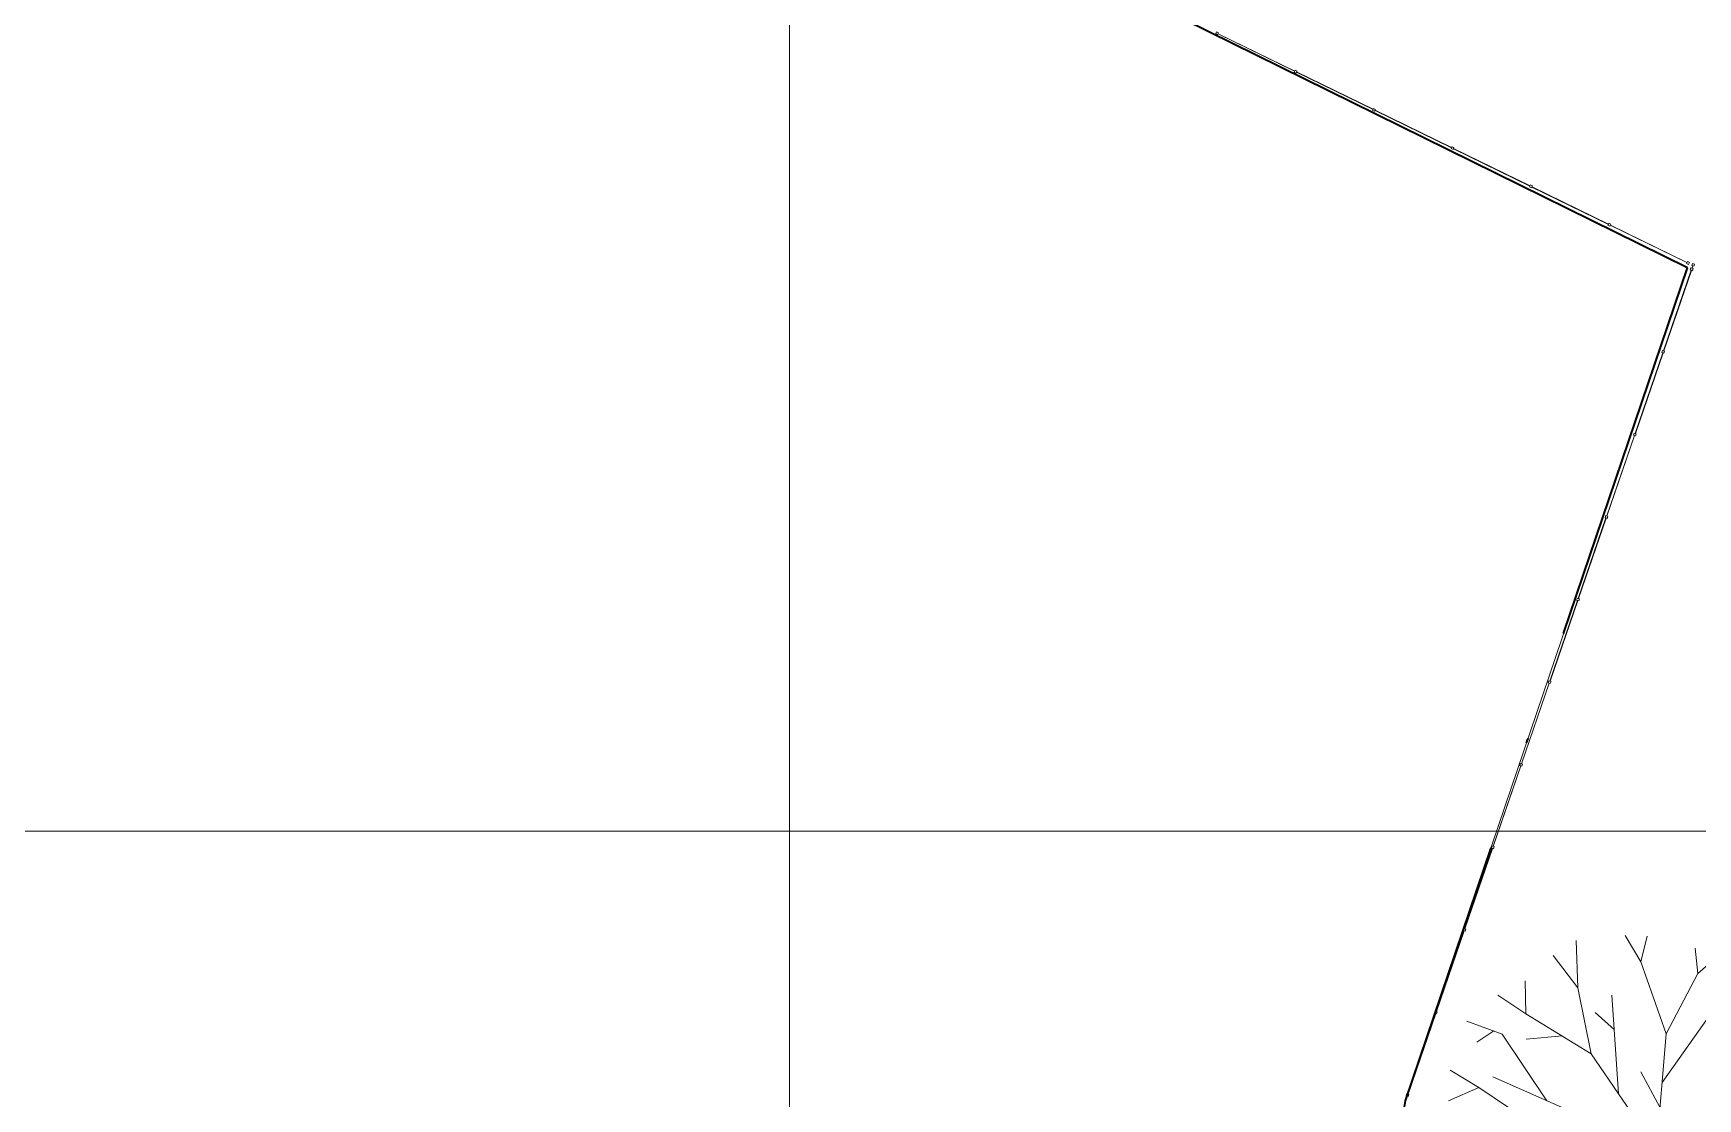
# Model space of a CAD drawing. Header units: metres. Extents: x -207 to 246, y -187 to 169.
# Drawn here: x 132.41 to 170.55, y -37.21 to -12.81 of the extents above; entities that cross this region are included whole.
import ezdxf

# ---------------------------------------------------------------- set-up
doc = ezdxf.new("R2010")
doc.units = ezdxf.units.M
doc.linetypes.add('IMPORT-IMPORT-LÍMITE2 _2_', pattern=[36.83, 6.35, -2.54, 0, -2.54, 25.4, 0, 0, 0])
for name, color, linetype, lineweight in [('A-GLAZ-CWMG', 7, 'Continuous', 9), ('arboles y arbustos', 7, 'Continuous', 9), ('C-TOPO', 7, 'Continuous', 9), ('grilla', 7, 'Continuous', 9), ('linea propiedad', 7, 'IMPORT-IMPORT-LÍMITE2 _2_', 35)]:
    doc.layers.add(name, color=color, linetype=linetype, lineweight=lineweight)
doc.layers.add('PR10-ARQ-PL-001-Emplazamiento-C-1_dwg', color=7, linetype='Continuous', lineweight=9, true_color=0x767676)

# ---------------------------------------------------------------- blocks, each defined once
blk = doc.blocks.new('PR10-ARQ-PL-001-Emplazamiento-C-1_dwg_Quad Corner Mullion - 50x50 mm-517351-PLANTA EMPLAZAMIENTO-674653-PLANTA SUPERFICIES')
at = {"layer": 'A-GLAZ-CWMG', "flags": 128}
blk.add_lwpolyline([(0.025, 0.025), (-0.025, 0.025), (-0.025, -0.025), (0.025, -0.025)], close=True, dxfattribs=at)
blk = doc.blocks.new('PR10-ARQ-PL-001-Emplazamiento-C-1_dwg_Quad Corner Mullion - 50x50 mm-517358-PLANTA EMPLAZAMIENTO-674658-PLANTA SUPERFICIES')
at = {"layer": 'A-GLAZ-CWMG', "flags": 128}
blk.add_lwpolyline([(0.025, 0.025), (0.025, -0.025), (-0.025, -0.025), (-0.025, 0.025)], close=True, dxfattribs=at)
blk = doc.blocks.new('PR10-ARQ-PL-001-Emplazamiento-C-1_dwg_Quad Corner Mullion - 50x50 mm-517354-PLANTA EMPLAZAMIENTO-674654-PLANTA SUPERFICIES')
at = {"layer": 'A-GLAZ-CWMG', "flags": 128}
blk.add_lwpolyline([(0.025, 0.025), (0.025, -0.025), (-0.025, -0.025), (-0.025, 0.025)], close=True, dxfattribs=at)
blk = doc.blocks.new('PR10-ARQ-PL-001-Emplazamiento-C-1_dwg_Circular Mullion - 5mm-517344-PLANTA EMPLAZAMIENTO-674655-PLANTA SUPERFICIES')
at = {"layer": 'A-GLAZ-CWMG', "flags": 128}
for points in [[(-84.442, 139.656), (-83.711, 141.464), (-83.713, 141.465), (-83.716, 141.466), (-84.446, 139.658), (-84.444, 139.657)], [(-84.444, 139.657), (-83.713, 141.465)]]:
    blk.add_lwpolyline(points, close=True, dxfattribs=at)
blk = doc.blocks.new('PR10-ARQ-PL-001-Emplazamiento-C-1_dwg_Circular Mullion - 5mm-529918-PLANTA EMPLAZAMIENTO-674676-PLANTA SUPERFICIES')
at = {"layer": 'A-GLAZ-CWMG', "flags": 128}
for points in [[(170.437, -18.133), (170.418, -18.187), (170.42, -18.188), (170.423, -18.189), (170.441, -18.135), (170.439, -18.134)], [(170.439, -18.134), (170.42, -18.188)]]:
    blk.add_lwpolyline(points, close=True, dxfattribs=at)
blk = doc.blocks.new('PR10-ARQ-PL-001-Emplazamiento-C-1_dwg_Rectangular Mullion - 50 x 50 mm-517346-PLANTA EMPLAZAMIENTO-674657-PLANTA SUPERFICIES')
at = {"layer": 'A-GLAZ-CWMG', "flags": 128}
blk.add_lwpolyline([(0.025, 0.025), (-0.025, 0.025), (-0.025, -0.025), (0.025, -0.025)], close=True, dxfattribs=at)
blk = doc.blocks.new('PR10-ARQ-PL-001-Emplazamiento-C-1_dwg_Rectangular Mullion - 50 x 50 mm-517357-PLANTA EMPLAZAMIENTO-674659-PLANTA SUPERFICIES')
at = {"layer": 'A-GLAZ-CWMG', "flags": 128}
blk.add_lwpolyline([(0.025, 0.025), (0.025, -0.025), (-0.025, -0.025), (-0.025, 0.025)], close=True, dxfattribs=at)
blk = doc.blocks.new('PR10-ARQ-PL-001-Emplazamiento-C-1_dwg_Quad Corner Mullion - 50x50 mm-517356-PLANTA EMPLAZAMIENTO-674660-PLANTA SUPERFICIES')
at = {"layer": 'A-GLAZ-CWMG', "flags": 128}
blk.add_lwpolyline([(0.025, 0.025), (-0.025, 0.025), (-0.025, -0.025), (0.025, -0.025)], close=True, dxfattribs=at)
blk = doc.blocks.new('PR10-ARQ-PL-001-Emplazamiento-C-1_dwg_PR10-ARQ-PL-001-Emplazamiento-WIP-A_dwg_arbolito2-671575-PLANTA EMPLAZAMIENTO-674710-PLANTA SUPERFICIES')
at = {"layer": 'arboles y arbustos'}
for p, q in [((79, 3660), (-283, 4264)), ((-1368, 3061), (-1929, 3801)), ((3531, 3446), (3194, 2410)), ((1704, 3199), (1704, 2495)), ((1878, 2746), (565, 895)), ((-3295, 2076), (-3678, 1817)), ((-2547, 1888), (-1721, 1960)), ((2336, 1620), (1807, 496)), ((-3637, 777), (-4331, 473)), ((76, 1135), (516, 326)), ((-1609, 271), (-2183, 115)), ((2821, 188), (1534, 261)), ((3068, -911), (4732, -361)), ((-3676, -555), (-4665, -988)), ((-3269, -458), (-3616, -929)), ((5457, -647), (4542, -746)), ((-2140, -787), (-2280, -1329)), ((-716, -1292), (-1676, -1292)), ((1739, -1838), (3454, -2164)), ((4413, -1655), (5341, -1707)), ((-4369, -2226), (-3610, -2120)), ((6, -2283), (211, -3139)), ((-2328, -2920), (-1527, -2458)), ((-2796, -3175), (-3300, -4141)), ((-2023, -3367), (-2208, -5117)), ((-482, -4668), (-87, -4026)), ((3034, -3854), (4001, -4335)), ((-1156, -4443), (-1342, -5303)), ((1114, -4886), (1071, -5652))]:
    blk.add_line(p, q, dxfattribs=at)
at = {"layer": 'arboles y arbustos', "flags": 128}
for points in [[(1385, 3388), (661, 2007), (79, 3660), (221, 4243)], [(-2560, 2465), (-1063, 1554), (-1368, 3061), (-1401, 4150)], [(1322, 3974), (1385, 3388), (1728, 3690)], [(2623, 4059), (1878, 2746), (3390, 3652)], [(-3197, 2891), (-2560, 2465), (-2576, 3223)], [(-589, 2897), (-531, 2106), (-968, 2495)], [(4172, 1505), (2480, 1049), (3194, 2410), (3940, 2964)], [(-3908, 2302), (-3099, 2004), (-2078, 473)], [(-1063, 1554), (-433, 633), (-531, 2106)], [(2480, 1049), (433, -633), (661, 2007)], [(4449, 1960), (3842, 1426), (4838, 1183)], [(-4583, -358), (-3676, -555), (-2181, -197), (-3637, 777), (-4292, 1176)], [(-2181, -197), (433, -633), (-3312, 1026)], [(5254, 901), (4577, 540), (5249, 185)], [(-1866, -1951), (433, -633), (-433, 633)], [(4577, 540), (3067, -348), (433, -633), (2646, -2675)], [(-1080, -381), (-3199, -1193), (-4453, -2432)], [(3067, -348), (4539, -791), (5502, -1281)], [(-230, -3198), (433, -633), (1795, -2906)], [(997, -2297), (433, -633), (3068, -911), (4413, -1655), (5264, -2335)], [(-898, -1396), (-2023, -3367), (-2901, -4596)], [(-3623, -3597), (-2796, -3175), (-1866, -1951), (-3610, -2120), (-3954, -2795)], [(757, -2895), (997, -2297), (1284, -3142)], [(1996, -4647), (1795, -2906), (3034, -3854), (3507, -4643)], [(4224, -2938), (2646, -2675), (3965, -3695)], [(-1963, -5161), (-1156, -4443), (-230, -3198), (68, -4925)], [(2305, -4291), (1284, -3142), (1114, -4886), (1710, -5354)], [(2561, -5184), (2305, -4291), (3157, -4971)]]:
    blk.add_lwpolyline(points, dxfattribs=at)
blk = doc.blocks.new('PR10-ARQ-PL-001-Emplazamiento-C-1_dwg-674643-PLANTA SUPERFICIES')
at = {"layer": 'C-TOPO', "flags": 128}
for points in [[(154.707, -10.483), (161.7, -13.929), (163.08, -14.609), (163.458, -14.796), (164.154, -15.139), (164.418, -15.269), (165.628, -15.865), (165.808, -15.954), (165.953, -16.025), (167.682, -16.877), (168.947, -17.501), (169.837, -17.94), (170.315, -18.175), (170.265, -18.323), (169.963, -19.216), (169.677, -20.06), (169.597, -20.297), (169.477, -20.651), (169.07, -21.851), (168.32, -24.065), (165.546, -32.255), (165.078, -33.635), (164.75, -34.603), (163.982, -36.871), (163.851, -37.257)], [(163.851, -37.257), (163.982, -36.871), (164.75, -34.603), (165.078, -33.635), (165.546, -32.255), (168.32, -24.065), (169.07, -21.851), (169.477, -20.651), (169.597, -20.297), (169.677, -20.06), (169.963, -19.216), (170.265, -18.323), (170.315, -18.175), (169.837, -17.94), (168.947, -17.501), (167.682, -16.877), (165.953, -16.025), (165.808, -15.954), (165.628, -15.865), (164.418, -15.269), (164.154, -15.139), (163.458, -14.796), (163.08, -14.609), (161.7, -13.929), (154.707, -10.483)]]:
    blk.add_lwpolyline(points, dxfattribs=at)
at = {"layer": 'grilla'}
for p, q in [((149.742, 166.258), (149.742, -186.737)), ((-207.182, -31.082), (240.531, -31.082))]:
    blk.add_line(p, q, dxfattribs=at)
at = {"layer": 'linea propiedad', "flags": 128}
blk.add_lwpolyline([(-54.042, -143.793), (-38.598, -151.641), (-10.751, -156.968), (44.566, -149.053), (79.439, -137.61), (80.625, -135.045), (148.868, -121.367), (151.509, -116.902), (163.851, -37.257), (170.315, -18.175), (141.974, -4.208)], dxfattribs=at)
at = {"extrusion": (0, 0, -1)}
for name, p, rotation in [('PR10-ARQ-PL-001-Emplazamiento-C-1_dwg_Rectangular Mullion - 50 x 50 mm-517346-PLANTA EMPLAZAMIENTO-674657-PLANTA SUPERFICIES', (-159.539, -12.808), 26.00000000000013), ('PR10-ARQ-PL-001-Emplazamiento-C-1_dwg_Rectangular Mullion - 50 x 50 mm-517357-PLANTA EMPLAZAMIENTO-674659-PLANTA SUPERFICIES', (-159.539, -12.808), 26.00000000000013), ('PR10-ARQ-PL-001-Emplazamiento-C-1_dwg_Rectangular Mullion - 50 x 50 mm-517346-PLANTA EMPLAZAMIENTO-674657-PLANTA SUPERFICIES', (-161.337, -13.685), 26.00000000000013), ('PR10-ARQ-PL-001-Emplazamiento-C-1_dwg_Rectangular Mullion - 50 x 50 mm-517357-PLANTA EMPLAZAMIENTO-674659-PLANTA SUPERFICIES', (-161.337, -13.685), 26.00000000000013), ('PR10-ARQ-PL-001-Emplazamiento-C-1_dwg_Rectangular Mullion - 50 x 50 mm-517346-PLANTA EMPLAZAMIENTO-674657-PLANTA SUPERFICIES', (-163.135, -14.561), 26.00000000000013), ('PR10-ARQ-PL-001-Emplazamiento-C-1_dwg_Rectangular Mullion - 50 x 50 mm-517357-PLANTA EMPLAZAMIENTO-674659-PLANTA SUPERFICIES', (-163.135, -14.561), 26.00000000000013), ('PR10-ARQ-PL-001-Emplazamiento-C-1_dwg_Rectangular Mullion - 50 x 50 mm-517346-PLANTA EMPLAZAMIENTO-674657-PLANTA SUPERFICIES', (-164.932, -15.438), 26.00000000000013), ('PR10-ARQ-PL-001-Emplazamiento-C-1_dwg_Rectangular Mullion - 50 x 50 mm-517357-PLANTA EMPLAZAMIENTO-674659-PLANTA SUPERFICIES', (-164.932, -15.438), 26.00000000000013), ('PR10-ARQ-PL-001-Emplazamiento-C-1_dwg_Rectangular Mullion - 50 x 50 mm-517346-PLANTA EMPLAZAMIENTO-674657-PLANTA SUPERFICIES', (-166.73, -16.315), 26.00000000000013), ('PR10-ARQ-PL-001-Emplazamiento-C-1_dwg_Rectangular Mullion - 50 x 50 mm-517357-PLANTA EMPLAZAMIENTO-674659-PLANTA SUPERFICIES', (-166.73, -16.315), 26.00000000000013), ('PR10-ARQ-PL-001-Emplazamiento-C-1_dwg_Rectangular Mullion - 50 x 50 mm-517346-PLANTA EMPLAZAMIENTO-674657-PLANTA SUPERFICIES', (-168.527, -17.192), 26.00000000000013), ('PR10-ARQ-PL-001-Emplazamiento-C-1_dwg_Rectangular Mullion - 50 x 50 mm-517357-PLANTA EMPLAZAMIENTO-674659-PLANTA SUPERFICIES', (-168.527, -17.192), 26.00000000000013), ('PR10-ARQ-PL-001-Emplazamiento-C-1_dwg_Rectangular Mullion - 50 x 50 mm-517346-PLANTA EMPLAZAMIENTO-674657-PLANTA SUPERFICIES', (-170.412, -18.212), 109), ('PR10-ARQ-PL-001-Emplazamiento-C-1_dwg_Rectangular Mullion - 50 x 50 mm-517357-PLANTA EMPLAZAMIENTO-674659-PLANTA SUPERFICIES', (-170.412, -18.212), 109), ('PR10-ARQ-PL-001-Emplazamiento-C-1_dwg_Quad Corner Mullion - 50x50 mm-517351-PLANTA EMPLAZAMIENTO-674653-PLANTA SUPERFICIES', (-170.447, -18.11), 109), ('PR10-ARQ-PL-001-Emplazamiento-C-1_dwg_Quad Corner Mullion - 50x50 mm-517358-PLANTA EMPLAZAMIENTO-674658-PLANTA SUPERFICIES', (-170.447, -18.11), 109), ('PR10-ARQ-PL-001-Emplazamiento-C-1_dwg_Rectangular Mullion - 50 x 50 mm-517346-PLANTA EMPLAZAMIENTO-674657-PLANTA SUPERFICIES', (-169.761, -20.103), 109), ('PR10-ARQ-PL-001-Emplazamiento-C-1_dwg_Rectangular Mullion - 50 x 50 mm-517357-PLANTA EMPLAZAMIENTO-674659-PLANTA SUPERFICIES', (-169.761, -20.103), 109), ('PR10-ARQ-PL-001-Emplazamiento-C-1_dwg_Rectangular Mullion - 50 x 50 mm-517346-PLANTA EMPLAZAMIENTO-674657-PLANTA SUPERFICIES', (-169.11, -21.994), 109), ('PR10-ARQ-PL-001-Emplazamiento-C-1_dwg_Rectangular Mullion - 50 x 50 mm-517357-PLANTA EMPLAZAMIENTO-674659-PLANTA SUPERFICIES', (-169.11, -21.994), 109), ('PR10-ARQ-PL-001-Emplazamiento-C-1_dwg_Rectangular Mullion - 50 x 50 mm-517346-PLANTA EMPLAZAMIENTO-674657-PLANTA SUPERFICIES', (-168.459, -23.885), 109), ('PR10-ARQ-PL-001-Emplazamiento-C-1_dwg_Rectangular Mullion - 50 x 50 mm-517357-PLANTA EMPLAZAMIENTO-674659-PLANTA SUPERFICIES', (-168.459, -23.885), 109), ('PR10-ARQ-PL-001-Emplazamiento-C-1_dwg_Rectangular Mullion - 50 x 50 mm-517346-PLANTA EMPLAZAMIENTO-674657-PLANTA SUPERFICIES', (-167.808, -25.776), 109), ('PR10-ARQ-PL-001-Emplazamiento-C-1_dwg_Rectangular Mullion - 50 x 50 mm-517357-PLANTA EMPLAZAMIENTO-674659-PLANTA SUPERFICIES', (-167.808, -25.776), 109), ('PR10-ARQ-PL-001-Emplazamiento-C-1_dwg_Rectangular Mullion - 50 x 50 mm-517346-PLANTA EMPLAZAMIENTO-674657-PLANTA SUPERFICIES', (-167.157, -27.667), 109), ('PR10-ARQ-PL-001-Emplazamiento-C-1_dwg_Rectangular Mullion - 50 x 50 mm-517357-PLANTA EMPLAZAMIENTO-674659-PLANTA SUPERFICIES', (-167.157, -27.667), 109), ('PR10-ARQ-PL-001-Emplazamiento-C-1_dwg_Rectangular Mullion - 50 x 50 mm-517346-PLANTA EMPLAZAMIENTO-674657-PLANTA SUPERFICIES', (-166.505, -29.558), 109), ('PR10-ARQ-PL-001-Emplazamiento-C-1_dwg_Rectangular Mullion - 50 x 50 mm-517357-PLANTA EMPLAZAMIENTO-674659-PLANTA SUPERFICIES', (-166.505, -29.558), 109), ('PR10-ARQ-PL-001-Emplazamiento-C-1_dwg_Rectangular Mullion - 50 x 50 mm-517346-PLANTA EMPLAZAMIENTO-674657-PLANTA SUPERFICIES', (-165.854, -31.449), 109), ('PR10-ARQ-PL-001-Emplazamiento-C-1_dwg_Rectangular Mullion - 50 x 50 mm-517357-PLANTA EMPLAZAMIENTO-674659-PLANTA SUPERFICIES', (-165.854, -31.449), 109), ('PR10-ARQ-PL-001-Emplazamiento-C-1_dwg_Rectangular Mullion - 50 x 50 mm-517346-PLANTA EMPLAZAMIENTO-674657-PLANTA SUPERFICIES', (-165.203, -33.34), 109), ('PR10-ARQ-PL-001-Emplazamiento-C-1_dwg_Rectangular Mullion - 50 x 50 mm-517357-PLANTA EMPLAZAMIENTO-674659-PLANTA SUPERFICIES', (-165.203, -33.34), 109), ('PR10-ARQ-PL-001-Emplazamiento-C-1_dwg_Rectangular Mullion - 50 x 50 mm-517346-PLANTA EMPLAZAMIENTO-674657-PLANTA SUPERFICIES', (-164.552, -35.231), 109), ('PR10-ARQ-PL-001-Emplazamiento-C-1_dwg_Rectangular Mullion - 50 x 50 mm-517357-PLANTA EMPLAZAMIENTO-674659-PLANTA SUPERFICIES', (-164.552, -35.231), 109)]:
    blk.add_blockref(name, p, dxfattribs=dict(at, rotation=rotation))
for name, p, rotation in [('PR10-ARQ-PL-001-Emplazamiento-C-1_dwg_Circular Mullion - 5mm-517344-PLANTA EMPLAZAMIENTO-674655-PLANTA SUPERFICIES', (14.354, -87.315), 265.9999999999999), ('PR10-ARQ-PL-001-Emplazamiento-C-1_dwg_Circular Mullion - 5mm-517344-PLANTA EMPLAZAMIENTO-674655-PLANTA SUPERFICIES', (14.354, -87.315), 265.9999999999999), ('PR10-ARQ-PL-001-Emplazamiento-C-1_dwg_Circular Mullion - 5mm-517344-PLANTA EMPLAZAMIENTO-674655-PLANTA SUPERFICIES', (14.354, -87.315), 265.9999999999999), ('PR10-ARQ-PL-001-Emplazamiento-C-1_dwg_Circular Mullion - 5mm-517344-PLANTA EMPLAZAMIENTO-674655-PLANTA SUPERFICIES', (16.152, -88.192), 265.9999999999999), ('PR10-ARQ-PL-001-Emplazamiento-C-1_dwg_Circular Mullion - 5mm-517344-PLANTA EMPLAZAMIENTO-674655-PLANTA SUPERFICIES', (16.152, -88.192), 265.9999999999999), ('PR10-ARQ-PL-001-Emplazamiento-C-1_dwg_Circular Mullion - 5mm-517344-PLANTA EMPLAZAMIENTO-674655-PLANTA SUPERFICIES', (16.152, -88.192), 265.9999999999999), ('PR10-ARQ-PL-001-Emplazamiento-C-1_dwg_Circular Mullion - 5mm-517344-PLANTA EMPLAZAMIENTO-674655-PLANTA SUPERFICIES', (17.95, -89.068), 265.9999999999998), ('PR10-ARQ-PL-001-Emplazamiento-C-1_dwg_Circular Mullion - 5mm-517344-PLANTA EMPLAZAMIENTO-674655-PLANTA SUPERFICIES', (17.95, -89.068), 265.9999999999998), ('PR10-ARQ-PL-001-Emplazamiento-C-1_dwg_Circular Mullion - 5mm-517344-PLANTA EMPLAZAMIENTO-674655-PLANTA SUPERFICIES', (17.95, -89.068), 265.9999999999998), ('PR10-ARQ-PL-001-Emplazamiento-C-1_dwg_Circular Mullion - 5mm-517344-PLANTA EMPLAZAMIENTO-674655-PLANTA SUPERFICIES', (19.747, -89.945), 265.9999999999999), ('PR10-ARQ-PL-001-Emplazamiento-C-1_dwg_Circular Mullion - 5mm-517344-PLANTA EMPLAZAMIENTO-674655-PLANTA SUPERFICIES', (19.747, -89.945), 265.9999999999999), ('PR10-ARQ-PL-001-Emplazamiento-C-1_dwg_Circular Mullion - 5mm-517344-PLANTA EMPLAZAMIENTO-674655-PLANTA SUPERFICIES', (19.747, -89.945), 265.9999999999999), ('PR10-ARQ-PL-001-Emplazamiento-C-1_dwg_Circular Mullion - 5mm-517344-PLANTA EMPLAZAMIENTO-674655-PLANTA SUPERFICIES', (21.545, -90.822), 265.9999999999998), ('PR10-ARQ-PL-001-Emplazamiento-C-1_dwg_Circular Mullion - 5mm-517344-PLANTA EMPLAZAMIENTO-674655-PLANTA SUPERFICIES', (21.545, -90.822), 265.9999999999998), ('PR10-ARQ-PL-001-Emplazamiento-C-1_dwg_Circular Mullion - 5mm-517344-PLANTA EMPLAZAMIENTO-674655-PLANTA SUPERFICIES', (21.545, -90.822), 265.9999999999999), ('PR10-ARQ-PL-001-Emplazamiento-C-1_dwg_Circular Mullion - 5mm-517344-PLANTA EMPLAZAMIENTO-674655-PLANTA SUPERFICIES', (23.342, -91.699), 265.9999999999999), ('PR10-ARQ-PL-001-Emplazamiento-C-1_dwg_Circular Mullion - 5mm-517344-PLANTA EMPLAZAMIENTO-674655-PLANTA SUPERFICIES', (23.342, -91.699), 265.9999999999999), ('PR10-ARQ-PL-001-Emplazamiento-C-1_dwg_Circular Mullion - 5mm-517344-PLANTA EMPLAZAMIENTO-674655-PLANTA SUPERFICIES', (23.342, -91.699), 265.9999999999998), ('PR10-ARQ-PL-001-Emplazamiento-C-1_dwg_Circular Mullion - 5mm-517344-PLANTA EMPLAZAMIENTO-674655-PLANTA SUPERFICIES', (78.767, 116.811), 183.0000000000002), ('PR10-ARQ-PL-001-Emplazamiento-C-1_dwg_Circular Mullion - 5mm-517344-PLANTA EMPLAZAMIENTO-674655-PLANTA SUPERFICIES', (78.767, 116.811), 183.0000000000002), ('PR10-ARQ-PL-001-Emplazamiento-C-1_dwg_Circular Mullion - 5mm-517344-PLANTA EMPLAZAMIENTO-674655-PLANTA SUPERFICIES', (78.767, 116.811), 183.0000000000002), ('PR10-ARQ-PL-001-Emplazamiento-C-1_dwg_Quad Corner Mullion - 50x50 mm-517354-PLANTA EMPLAZAMIENTO-674654-PLANTA SUPERFICIES', (170.325, -18.068), 333.9999999999999), ('PR10-ARQ-PL-001-Emplazamiento-C-1_dwg_Quad Corner Mullion - 50x50 mm-517356-PLANTA EMPLAZAMIENTO-674660-PLANTA SUPERFICIES', (170.325, -18.068), 333.9999999999999), ('PR10-ARQ-PL-001-Emplazamiento-C-1_dwg_Circular Mullion - 5mm-517344-PLANTA EMPLAZAMIENTO-674655-PLANTA SUPERFICIES', (78.116, 114.92), 183.0000000000002), ('PR10-ARQ-PL-001-Emplazamiento-C-1_dwg_Circular Mullion - 5mm-517344-PLANTA EMPLAZAMIENTO-674655-PLANTA SUPERFICIES', (78.116, 114.92), 183.0000000000002), ('PR10-ARQ-PL-001-Emplazamiento-C-1_dwg_Circular Mullion - 5mm-517344-PLANTA EMPLAZAMIENTO-674655-PLANTA SUPERFICIES', (78.116, 114.92), 183.0000000000002), ('PR10-ARQ-PL-001-Emplazamiento-C-1_dwg_Circular Mullion - 5mm-517344-PLANTA EMPLAZAMIENTO-674655-PLANTA SUPERFICIES', (77.465, 113.029), 182.9999999999993), ('PR10-ARQ-PL-001-Emplazamiento-C-1_dwg_Circular Mullion - 5mm-517344-PLANTA EMPLAZAMIENTO-674655-PLANTA SUPERFICIES', (77.465, 113.029), 182.9999999999993), ('PR10-ARQ-PL-001-Emplazamiento-C-1_dwg_Circular Mullion - 5mm-517344-PLANTA EMPLAZAMIENTO-674655-PLANTA SUPERFICIES', (77.465, 113.029), 182.9999999999993), ('PR10-ARQ-PL-001-Emplazamiento-C-1_dwg_Circular Mullion - 5mm-517344-PLANTA EMPLAZAMIENTO-674655-PLANTA SUPERFICIES', (76.813, 111.138), 183.0000000000002), ('PR10-ARQ-PL-001-Emplazamiento-C-1_dwg_Circular Mullion - 5mm-517344-PLANTA EMPLAZAMIENTO-674655-PLANTA SUPERFICIES', (76.813, 111.138), 183.0000000000002), ('PR10-ARQ-PL-001-Emplazamiento-C-1_dwg_Circular Mullion - 5mm-517344-PLANTA EMPLAZAMIENTO-674655-PLANTA SUPERFICIES', (76.813, 111.138), 183.0000000000002), ('PR10-ARQ-PL-001-Emplazamiento-C-1_dwg_Circular Mullion - 5mm-517344-PLANTA EMPLAZAMIENTO-674655-PLANTA SUPERFICIES', (76.162, 109.247), 182.9999999999993), ('PR10-ARQ-PL-001-Emplazamiento-C-1_dwg_Circular Mullion - 5mm-517344-PLANTA EMPLAZAMIENTO-674655-PLANTA SUPERFICIES', (76.162, 109.247), 182.9999999999993), ('PR10-ARQ-PL-001-Emplazamiento-C-1_dwg_Circular Mullion - 5mm-517344-PLANTA EMPLAZAMIENTO-674655-PLANTA SUPERFICIES', (76.162, 109.247), 182.9999999999993), ('PR10-ARQ-PL-001-Emplazamiento-C-1_dwg_Circular Mullion - 5mm-517344-PLANTA EMPLAZAMIENTO-674655-PLANTA SUPERFICIES', (75.511, 107.355), 183.0000000000002), ('PR10-ARQ-PL-001-Emplazamiento-C-1_dwg_Circular Mullion - 5mm-517344-PLANTA EMPLAZAMIENTO-674655-PLANTA SUPERFICIES', (75.511, 107.355), 183.0000000000002), ('PR10-ARQ-PL-001-Emplazamiento-C-1_dwg_Circular Mullion - 5mm-517344-PLANTA EMPLAZAMIENTO-674655-PLANTA SUPERFICIES', (75.511, 107.355), 183.0000000000002), ('PR10-ARQ-PL-001-Emplazamiento-C-1_dwg_Circular Mullion - 5mm-517344-PLANTA EMPLAZAMIENTO-674655-PLANTA SUPERFICIES', (74.86, 105.464), 182.9999999999994), ('PR10-ARQ-PL-001-Emplazamiento-C-1_dwg_Circular Mullion - 5mm-517344-PLANTA EMPLAZAMIENTO-674655-PLANTA SUPERFICIES', (74.86, 105.464), 182.9999999999994), ('PR10-ARQ-PL-001-Emplazamiento-C-1_dwg_Circular Mullion - 5mm-517344-PLANTA EMPLAZAMIENTO-674655-PLANTA SUPERFICIES', (74.86, 105.464), 182.9999999999994), ('PR10-ARQ-PL-001-Emplazamiento-C-1_dwg_Circular Mullion - 5mm-517344-PLANTA EMPLAZAMIENTO-674655-PLANTA SUPERFICIES', (74.209, 103.573), 183.0000000000002), ('PR10-ARQ-PL-001-Emplazamiento-C-1_dwg_Circular Mullion - 5mm-517344-PLANTA EMPLAZAMIENTO-674655-PLANTA SUPERFICIES', (74.209, 103.573), 183.0000000000002), ('PR10-ARQ-PL-001-Emplazamiento-C-1_dwg_Circular Mullion - 5mm-517344-PLANTA EMPLAZAMIENTO-674655-PLANTA SUPERFICIES', (74.209, 103.573), 183.0000000000002), ('PR10-ARQ-PL-001-Emplazamiento-C-1_dwg_Circular Mullion - 5mm-517344-PLANTA EMPLAZAMIENTO-674655-PLANTA SUPERFICIES', (73.558, 101.682), 182.9999999999993), ('PR10-ARQ-PL-001-Emplazamiento-C-1_dwg_Circular Mullion - 5mm-517344-PLANTA EMPLAZAMIENTO-674655-PLANTA SUPERFICIES', (73.558, 101.682), 182.9999999999993), ('PR10-ARQ-PL-001-Emplazamiento-C-1_dwg_Circular Mullion - 5mm-517344-PLANTA EMPLAZAMIENTO-674655-PLANTA SUPERFICIES', (73.558, 101.682), 182.9999999999993), ('PR10-ARQ-PL-001-Emplazamiento-C-1_dwg_Circular Mullion - 5mm-517344-PLANTA EMPLAZAMIENTO-674655-PLANTA SUPERFICIES', (72.907, 99.791), 182.9999999999999), ('PR10-ARQ-PL-001-Emplazamiento-C-1_dwg_Circular Mullion - 5mm-517344-PLANTA EMPLAZAMIENTO-674655-PLANTA SUPERFICIES', (72.907, 99.791), 182.9999999999999), ('PR10-ARQ-PL-001-Emplazamiento-C-1_dwg_Circular Mullion - 5mm-517344-PLANTA EMPLAZAMIENTO-674655-PLANTA SUPERFICIES', (72.907, 99.791), 182.9999999999999), ('PR10-ARQ-PL-001-Emplazamiento-C-1_dwg_Quad Corner Mullion - 50x50 mm-517354-PLANTA EMPLAZAMIENTO-674654-PLANTA SUPERFICIES', (163.901, -37.122), 250.9999999999999), ('PR10-ARQ-PL-001-Emplazamiento-C-1_dwg_Quad Corner Mullion - 50x50 mm-517356-PLANTA EMPLAZAMIENTO-674660-PLANTA SUPERFICIES', (163.901, -37.122), 250.9999999999999)]:
    blk.add_blockref(name, p, dxfattribs=dict(rotation=rotation))
blk.add_blockref('PR10-ARQ-PL-001-Emplazamiento-C-1_dwg_Circular Mullion - 5mm-529918-PLANTA EMPLAZAMIENTO-674676-PLANTA SUPERFICIES', (0, 0))
blk.add_blockref('PR10-ARQ-PL-001-Emplazamiento-C-1_dwg_Circular Mullion - 5mm-529918-PLANTA EMPLAZAMIENTO-674676-PLANTA SUPERFICIES', (0, 0))
blk.add_blockref('PR10-ARQ-PL-001-Emplazamiento-C-1_dwg_Circular Mullion - 5mm-529918-PLANTA EMPLAZAMIENTO-674676-PLANTA SUPERFICIES', (0, 0))
at = {"xscale": 0.001, "yscale": 0.001, "zscale": 0.001}
blk.add_blockref('PR10-ARQ-PL-001-Emplazamiento-C-1_dwg_PR10-ARQ-PL-001-Emplazamiento-WIP-A_dwg_arbolito2-671575-PLANTA EMPLAZAMIENTO-674710-PLANTA SUPERFICIES', (169.17, -37.729), dxfattribs=at)
blk = doc.blocks.new('Quad Corner Mullion - 50x50 mm-517351-PLANTA SUPERFICIES')
at = {"layer": 'A-GLAZ-CWMG'}
for p, q in [((0.025, 0.025), (-0.025, 0.025)), ((-0.025, 0.025), (-0.025, -0.025)), ((0.025, -0.025), (0.025, 0.025)), ((-0.025, -0.025), (0.025, -0.025))]:
    blk.add_line(p, q, dxfattribs=at)
blk = doc.blocks.new('Quad Corner Mullion - 50x50 mm-517358-PLANTA SUPERFICIES')
at = {"layer": 'A-GLAZ-CWMG'}
for p, q in [((-0.025, -0.025), (-0.025, 0.025)), ((-0.025, 0.025), (0.025, 0.025)), ((0.025, 0.025), (0.025, -0.025)), ((0.025, -0.025), (-0.025, -0.025))]:
    blk.add_line(p, q, dxfattribs=at)
blk = doc.blocks.new('Quad Corner Mullion - 50x50 mm-517354-PLANTA SUPERFICIES')
at = {"layer": 'A-GLAZ-CWMG'}
for p, q in [((-0.025, -0.025), (-0.025, 0.025)), ((-0.025, 0.025), (0.025, 0.025)), ((0.025, 0.025), (0.025, -0.025)), ((0.025, -0.025), (-0.025, -0.025))]:
    blk.add_line(p, q, dxfattribs=at)
blk = doc.blocks.new('Circular Mullion - 5mm-517344-PLANTA SUPERFICIES')
at = {"layer": 'A-GLAZ-CWMG'}
for p, q in [((-83.716, 141.466), (-84.446, 139.658)), ((-84.444, 139.657), (-83.713, 141.465)), ((-83.713, 141.465), (-84.444, 139.657)), ((-84.442, 139.656), (-83.711, 141.464)), ((-83.713, 141.465), (-83.716, 141.466)), ((-83.711, 141.464), (-83.713, 141.465)), ((-84.446, 139.658), (-84.444, 139.657)), ((-84.444, 139.657), (-84.442, 139.656))]:
    blk.add_line(p, q, dxfattribs=at)
blk = doc.blocks.new('Circular Mullion - 5mm-529918-PLANTA SUPERFICIES')
at = {"layer": 'A-GLAZ-CWMG'}
for p, q in [((170.437, -18.133), (170.418, -18.187)), ((170.418, -18.187), (170.42, -18.188)), ((170.439, -18.134), (170.42, -18.188)), ((170.42, -18.188), (170.439, -18.134)), ((170.42, -18.188), (170.423, -18.189)), ((170.423, -18.189), (170.441, -18.135)), ((170.439, -18.134), (170.437, -18.133)), ((170.441, -18.135), (170.439, -18.134))]:
    blk.add_line(p, q, dxfattribs=at)
blk = doc.blocks.new('Rectangular Mullion - 50 x 50 mm-517346-PLANTA SUPERFICIES')
at = {"layer": 'A-GLAZ-CWMG'}
for p, q in [((0.025, 0.025), (-0.025, 0.025)), ((-0.025, 0.025), (-0.025, -0.025)), ((0.025, -0.025), (0.025, 0.025)), ((-0.025, -0.025), (0.025, -0.025))]:
    blk.add_line(p, q, dxfattribs=at)
blk = doc.blocks.new('Rectangular Mullion - 50 x 50 mm-517357-PLANTA SUPERFICIES')
at = {"layer": 'A-GLAZ-CWMG'}
for p, q in [((-0.025, -0.025), (-0.025, 0.025)), ((-0.025, 0.025), (0.025, 0.025)), ((0.025, 0.025), (0.025, -0.025)), ((0.025, -0.025), (-0.025, -0.025))]:
    blk.add_line(p, q, dxfattribs=at)
blk = doc.blocks.new('Quad Corner Mullion - 50x50 mm-517356-PLANTA SUPERFICIES')
at = {"layer": 'A-GLAZ-CWMG'}
for p, q in [((0.025, 0.025), (-0.025, 0.025)), ((-0.025, 0.025), (-0.025, -0.025)), ((0.025, -0.025), (0.025, 0.025)), ((-0.025, -0.025), (0.025, -0.025))]:
    blk.add_line(p, q, dxfattribs=at)

msp = doc.modelspace()

# ---------------------------------------------------------------- linework, layer by layer
at = {"layer": 'C-TOPO'}
for p, q in [((154.707, -10.483), (161.7, -13.929)), ((161.7, -13.929), (154.707, -10.483)), ((161.7, -13.929), (163.08, -14.609)), ((163.08, -14.609), (161.7, -13.929)), ((163.08, -14.609), (163.458, -14.796)), ((163.458, -14.796), (163.08, -14.609)), ((163.458, -14.796), (164.154, -15.139)), ((164.154, -15.139), (163.458, -14.796)), ((164.154, -15.139), (164.418, -15.269)), ((164.418, -15.269), (164.154, -15.139)), ((164.418, -15.269), (165.628, -15.865)), ((165.628, -15.865), (164.418, -15.269)), ((165.628, -15.865), (165.808, -15.954)), ((165.808, -15.954), (165.628, -15.865)), ((165.808, -15.954), (165.953, -16.025)), ((165.953, -16.025), (165.808, -15.954)), ((165.953, -16.025), (167.682, -16.877)), ((167.682, -16.877), (165.953, -16.025)), ((167.682, -16.877), (168.947, -17.501)), ((168.947, -17.501), (167.682, -16.877)), ((168.947, -17.501), (169.837, -17.94)), ((169.837, -17.94), (168.947, -17.501)), ((169.837, -17.94), (170.315, -18.175)), ((170.315, -18.175), (169.837, -17.94)), ((170.315, -18.175), (170.265, -18.323)), ((170.265, -18.323), (170.315, -18.175)), ((170.265, -18.323), (169.963, -19.216)), ((169.963, -19.216), (170.265, -18.323)), ((169.963, -19.216), (169.677, -20.06)), ((169.677, -20.06), (169.963, -19.216)), ((169.677, -20.06), (169.597, -20.297)), ((169.597, -20.297), (169.677, -20.06)), ((169.597, -20.297), (169.477, -20.651)), ((169.477, -20.651), (169.597, -20.297)), ((169.477, -20.651), (169.07, -21.851)), ((169.07, -21.851), (169.477, -20.651)), ((169.07, -21.851), (168.32, -24.065)), ((168.32, -24.065), (169.07, -21.851)), ((168.32, -24.065), (165.546, -32.255)), ((165.546, -32.255), (168.32, -24.065)), ((165.546, -32.255), (165.078, -33.635)), ((165.078, -33.635), (165.546, -32.255)), ((165.078, -33.635), (164.75, -34.603)), ((164.75, -34.603), (165.078, -33.635)), ((164.75, -34.603), (163.982, -36.871)), ((163.982, -36.871), (164.75, -34.603)), ((163.982, -36.871), (163.851, -37.257)), ((163.851, -37.257), (163.982, -36.871))]:
    msp.add_line(p, q, dxfattribs=at)

# ---------------------------------------------------------------- block references
at = {"layer": 'A-GLAZ-CWMG', "extrusion": (0, 0, -1)}
for name, p, rotation in [('Rectangular Mullion - 50 x 50 mm-517346-PLANTA SUPERFICIES', (-159.539, -12.808), 26.00000000000013), ('Rectangular Mullion - 50 x 50 mm-517357-PLANTA SUPERFICIES', (-159.539, -12.808), 26.00000000000013), ('Rectangular Mullion - 50 x 50 mm-517346-PLANTA SUPERFICIES', (-161.337, -13.685), 26.00000000000013), ('Rectangular Mullion - 50 x 50 mm-517357-PLANTA SUPERFICIES', (-161.337, -13.685), 26.00000000000013), ('Rectangular Mullion - 50 x 50 mm-517346-PLANTA SUPERFICIES', (-163.135, -14.561), 26.00000000000013), ('Rectangular Mullion - 50 x 50 mm-517357-PLANTA SUPERFICIES', (-163.135, -14.561), 26.00000000000013), ('Rectangular Mullion - 50 x 50 mm-517346-PLANTA SUPERFICIES', (-164.932, -15.438), 26.00000000000013), ('Rectangular Mullion - 50 x 50 mm-517357-PLANTA SUPERFICIES', (-164.932, -15.438), 26.00000000000013), ('Rectangular Mullion - 50 x 50 mm-517346-PLANTA SUPERFICIES', (-166.73, -16.315), 26.00000000000013), ('Rectangular Mullion - 50 x 50 mm-517357-PLANTA SUPERFICIES', (-166.73, -16.315), 26.00000000000013), ('Rectangular Mullion - 50 x 50 mm-517346-PLANTA SUPERFICIES', (-168.527, -17.192), 26.00000000000013), ('Rectangular Mullion - 50 x 50 mm-517357-PLANTA SUPERFICIES', (-168.527, -17.192), 26.00000000000013), ('Rectangular Mullion - 50 x 50 mm-517346-PLANTA SUPERFICIES', (-170.412, -18.212), 109), ('Rectangular Mullion - 50 x 50 mm-517357-PLANTA SUPERFICIES', (-170.412, -18.212), 109), ('Quad Corner Mullion - 50x50 mm-517351-PLANTA SUPERFICIES', (-170.447, -18.11), 109), ('Quad Corner Mullion - 50x50 mm-517358-PLANTA SUPERFICIES', (-170.447, -18.11), 109), ('Rectangular Mullion - 50 x 50 mm-517346-PLANTA SUPERFICIES', (-169.761, -20.103), 109), ('Rectangular Mullion - 50 x 50 mm-517357-PLANTA SUPERFICIES', (-169.761, -20.103), 109), ('Rectangular Mullion - 50 x 50 mm-517346-PLANTA SUPERFICIES', (-169.11, -21.994), 109), ('Rectangular Mullion - 50 x 50 mm-517357-PLANTA SUPERFICIES', (-169.11, -21.994), 109), ('Rectangular Mullion - 50 x 50 mm-517346-PLANTA SUPERFICIES', (-168.459, -23.885), 109), ('Rectangular Mullion - 50 x 50 mm-517357-PLANTA SUPERFICIES', (-168.459, -23.885), 109), ('Rectangular Mullion - 50 x 50 mm-517346-PLANTA SUPERFICIES', (-167.808, -25.776), 109), ('Rectangular Mullion - 50 x 50 mm-517357-PLANTA SUPERFICIES', (-167.808, -25.776), 109), ('Rectangular Mullion - 50 x 50 mm-517346-PLANTA SUPERFICIES', (-167.157, -27.667), 109), ('Rectangular Mullion - 50 x 50 mm-517357-PLANTA SUPERFICIES', (-167.157, -27.667), 109), ('Rectangular Mullion - 50 x 50 mm-517346-PLANTA SUPERFICIES', (-166.505, -29.558), 109), ('Rectangular Mullion - 50 x 50 mm-517357-PLANTA SUPERFICIES', (-166.505, -29.558), 109), ('Rectangular Mullion - 50 x 50 mm-517346-PLANTA SUPERFICIES', (-165.854, -31.449), 109), ('Rectangular Mullion - 50 x 50 mm-517357-PLANTA SUPERFICIES', (-165.854, -31.449), 109), ('Rectangular Mullion - 50 x 50 mm-517346-PLANTA SUPERFICIES', (-165.203, -33.34), 109), ('Rectangular Mullion - 50 x 50 mm-517357-PLANTA SUPERFICIES', (-165.203, -33.34), 109), ('Rectangular Mullion - 50 x 50 mm-517346-PLANTA SUPERFICIES', (-164.552, -35.231), 109), ('Rectangular Mullion - 50 x 50 mm-517357-PLANTA SUPERFICIES', (-164.552, -35.231), 109)]:
    msp.add_blockref(name, p, dxfattribs=dict(at, rotation=rotation))
at = {"layer": 'A-GLAZ-CWMG'}
for name, p, rotation in [('Circular Mullion - 5mm-517344-PLANTA SUPERFICIES', (14.354, -87.315), 265.9999999999999), ('Circular Mullion - 5mm-517344-PLANTA SUPERFICIES', (14.354, -87.315), 265.9999999999999), ('Circular Mullion - 5mm-517344-PLANTA SUPERFICIES', (14.354, -87.315), 265.9999999999999), ('Circular Mullion - 5mm-517344-PLANTA SUPERFICIES', (16.152, -88.192), 265.9999999999999), ('Circular Mullion - 5mm-517344-PLANTA SUPERFICIES', (16.152, -88.192), 265.9999999999999), ('Circular Mullion - 5mm-517344-PLANTA SUPERFICIES', (16.152, -88.192), 265.9999999999999), ('Circular Mullion - 5mm-517344-PLANTA SUPERFICIES', (17.95, -89.068), 265.9999999999998), ('Circular Mullion - 5mm-517344-PLANTA SUPERFICIES', (17.95, -89.068), 265.9999999999998), ('Circular Mullion - 5mm-517344-PLANTA SUPERFICIES', (17.95, -89.068), 265.9999999999998), ('Circular Mullion - 5mm-517344-PLANTA SUPERFICIES', (19.747, -89.945), 265.9999999999999), ('Circular Mullion - 5mm-517344-PLANTA SUPERFICIES', (19.747, -89.945), 265.9999999999999), ('Circular Mullion - 5mm-517344-PLANTA SUPERFICIES', (19.747, -89.945), 265.9999999999999), ('Circular Mullion - 5mm-517344-PLANTA SUPERFICIES', (21.545, -90.822), 265.9999999999998), ('Circular Mullion - 5mm-517344-PLANTA SUPERFICIES', (21.545, -90.822), 265.9999999999998), ('Circular Mullion - 5mm-517344-PLANTA SUPERFICIES', (21.545, -90.822), 265.9999999999999), ('Circular Mullion - 5mm-517344-PLANTA SUPERFICIES', (23.342, -91.699), 265.9999999999999), ('Circular Mullion - 5mm-517344-PLANTA SUPERFICIES', (23.342, -91.699), 265.9999999999999), ('Circular Mullion - 5mm-517344-PLANTA SUPERFICIES', (23.342, -91.699), 265.9999999999998), ('Circular Mullion - 5mm-517344-PLANTA SUPERFICIES', (78.767, 116.811), 183.0000000000003), ('Circular Mullion - 5mm-517344-PLANTA SUPERFICIES', (78.767, 116.811), 183.0000000000002), ('Circular Mullion - 5mm-517344-PLANTA SUPERFICIES', (78.767, 116.811), 183.0000000000002), ('Quad Corner Mullion - 50x50 mm-517354-PLANTA SUPERFICIES', (170.325, -18.068), 333.9999999999999), ('Quad Corner Mullion - 50x50 mm-517356-PLANTA SUPERFICIES', (170.325, -18.068), 333.9999999999999), ('Circular Mullion - 5mm-517344-PLANTA SUPERFICIES', (78.116, 114.92), 183.0000000000003), ('Circular Mullion - 5mm-517344-PLANTA SUPERFICIES', (78.116, 114.92), 183.0000000000003), ('Circular Mullion - 5mm-517344-PLANTA SUPERFICIES', (78.116, 114.92), 183.0000000000003), ('Circular Mullion - 5mm-517344-PLANTA SUPERFICIES', (77.465, 113.029), 182.9999999999994), ('Circular Mullion - 5mm-517344-PLANTA SUPERFICIES', (77.465, 113.029), 182.9999999999994), ('Circular Mullion - 5mm-517344-PLANTA SUPERFICIES', (77.465, 113.029), 182.9999999999994), ('Circular Mullion - 5mm-517344-PLANTA SUPERFICIES', (76.813, 111.138), 183.0000000000003), ('Circular Mullion - 5mm-517344-PLANTA SUPERFICIES', (76.813, 111.138), 183.0000000000003), ('Circular Mullion - 5mm-517344-PLANTA SUPERFICIES', (76.813, 111.138), 183.0000000000003), ('Circular Mullion - 5mm-517344-PLANTA SUPERFICIES', (76.162, 109.247), 182.9999999999994), ('Circular Mullion - 5mm-517344-PLANTA SUPERFICIES', (76.162, 109.247), 182.9999999999994), ('Circular Mullion - 5mm-517344-PLANTA SUPERFICIES', (76.162, 109.247), 182.9999999999994), ('Circular Mullion - 5mm-517344-PLANTA SUPERFICIES', (75.511, 107.355), 183.0000000000002), ('Circular Mullion - 5mm-517344-PLANTA SUPERFICIES', (75.511, 107.355), 183.0000000000002), ('Circular Mullion - 5mm-517344-PLANTA SUPERFICIES', (75.511, 107.355), 183.0000000000002), ('Circular Mullion - 5mm-517344-PLANTA SUPERFICIES', (74.86, 105.464), 182.9999999999996), ('Circular Mullion - 5mm-517344-PLANTA SUPERFICIES', (74.86, 105.464), 182.9999999999996), ('Circular Mullion - 5mm-517344-PLANTA SUPERFICIES', (74.86, 105.464), 182.9999999999996), ('Circular Mullion - 5mm-517344-PLANTA SUPERFICIES', (74.209, 103.573), 183.0000000000002), ('Circular Mullion - 5mm-517344-PLANTA SUPERFICIES', (74.209, 103.573), 183.0000000000002), ('Circular Mullion - 5mm-517344-PLANTA SUPERFICIES', (74.209, 103.573), 183.0000000000002), ('Circular Mullion - 5mm-517344-PLANTA SUPERFICIES', (73.558, 101.682), 182.9999999999994), ('Circular Mullion - 5mm-517344-PLANTA SUPERFICIES', (73.558, 101.682), 182.9999999999994), ('Circular Mullion - 5mm-517344-PLANTA SUPERFICIES', (73.558, 101.682), 182.9999999999994), ('Circular Mullion - 5mm-517344-PLANTA SUPERFICIES', (72.907, 99.791), 183), ('Circular Mullion - 5mm-517344-PLANTA SUPERFICIES', (72.907, 99.791), 183), ('Circular Mullion - 5mm-517344-PLANTA SUPERFICIES', (72.907, 99.791), 183), ('Quad Corner Mullion - 50x50 mm-517354-PLANTA SUPERFICIES', (163.901, -37.122), 250.9999999999999), ('Quad Corner Mullion - 50x50 mm-517356-PLANTA SUPERFICIES', (163.901, -37.122), 250.9999999999999)]:
    msp.add_blockref(name, p, dxfattribs=dict(at, rotation=rotation))
msp.add_blockref('Circular Mullion - 5mm-529918-PLANTA SUPERFICIES', (0, 0), dxfattribs=at)
msp.add_blockref('Circular Mullion - 5mm-529918-PLANTA SUPERFICIES', (0, 0), dxfattribs=at)
msp.add_blockref('Circular Mullion - 5mm-529918-PLANTA SUPERFICIES', (0, 0), dxfattribs=at)
at = {"layer": 'PR10-ARQ-PL-001-Emplazamiento-C-1_dwg', "color": 7}
msp.add_blockref('PR10-ARQ-PL-001-Emplazamiento-C-1_dwg-674643-PLANTA SUPERFICIES', (0, 0), dxfattribs=at)

doc.saveas('drawing.dxf')
